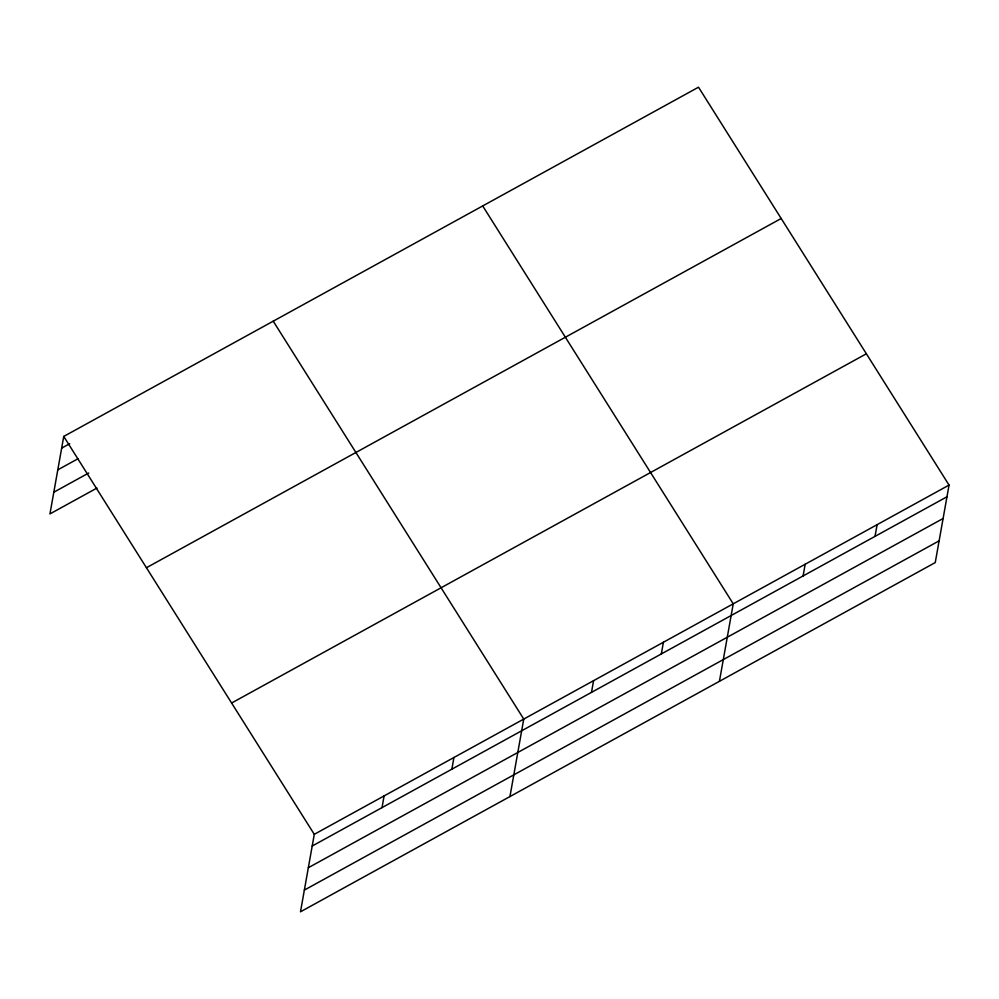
<?xml version="1.0" encoding="UTF-8"?>
<svg xmlns="http://www.w3.org/2000/svg" width="999" height="999" viewBox="0 0 999 999"><rect width="100%" height="100%" fill="white"/><g stroke="black" fill="none" stroke-linecap="round" stroke-linejoin="round"><path stroke-width="1.5" d="M63.749 436.426L314.285 834.327L300.487 911.8L935.251 562.574L949.05 485.089L698.513 87.2L63.749 436.426L49.95 513.911L96.953 488.061M382.018 807.617L384.103 795.903M451.848 769.205L453.933 757.492M509.952 796.553L523.751 719.08L273.227 321.178M591.495 692.369L593.581 680.656M661.326 653.958L663.411 642.245M719.43 681.306L733.229 603.821L482.692 205.931M803.084 575.961L805.169 564.248M875.024 536.376L877.11 524.662M61.663 448.139L69.718 443.706M57.805 469.842L77.947 458.766M53.821 492.207L88.724 473.002M146.428 567.732L781.193 218.494M231.606 703.021L866.37 353.783M314.285 834.327L949.05 485.089M312.2 846.028L946.965 496.79M308.329 867.731L943.093 518.506M304.345 890.097L939.11 540.859"/></g></svg>
